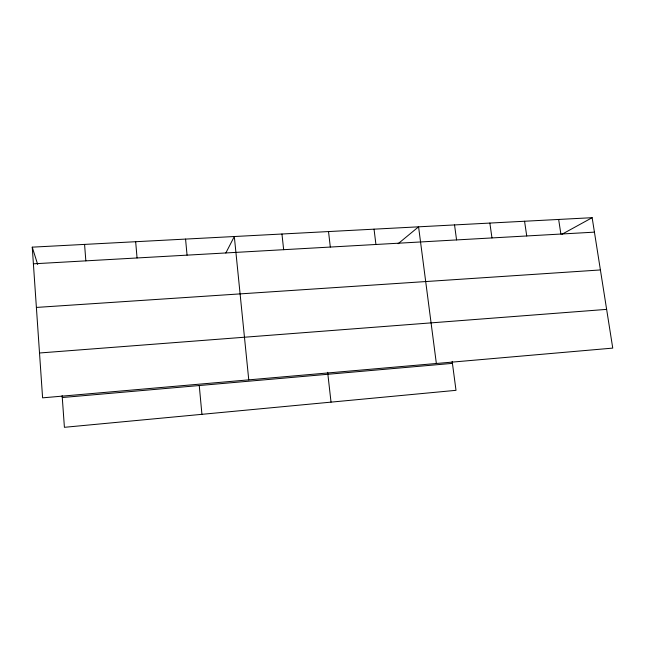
<?xml version="1.0" encoding="UTF-8"?>
<svg xmlns="http://www.w3.org/2000/svg" width="645" height="645" viewBox="0 0 645 645"><rect width="100%" height="100%" fill="white"/><g stroke="black" fill="none" stroke-linecap="round" stroke-linejoin="round"><path stroke-width="0.97" d="M225.839 252.985L234.32 236.522L248.76 379.865M398.102 243.729L418.573 226.822L436.359 363.498M561.964 234.272L592.15 217.688L612.75 348.106L42.594 397.844L32.25 247.156L592.15 217.688M62.275 397.53L452.435 363.369M39.514 352.992L606.631 309.374M36.386 307.431L600.406 269.949M33.395 263.821L594.44 232.144M32.25 247.156L37.692 264.498M558.651 219.445L560.876 234.038M524.562 221.243L526.731 235.965M489.861 223.065L491.966 237.924M454.54 224.928L456.571 239.924M452.169 361.394L456.007 390.33L64.411 427.312L62.138 395.562M374.044 229.169L375.93 244.479M328.523 231.563L330.313 247.051M327.652 372.31L331.03 402.133M281.954 234.014L283.655 249.688M185.566 239.085L187.058 255.138M199.257 385.533L201.933 414.324M135.668 241.714L137.054 257.968M84.576 244.399L85.841 260.854"/></g></svg>
